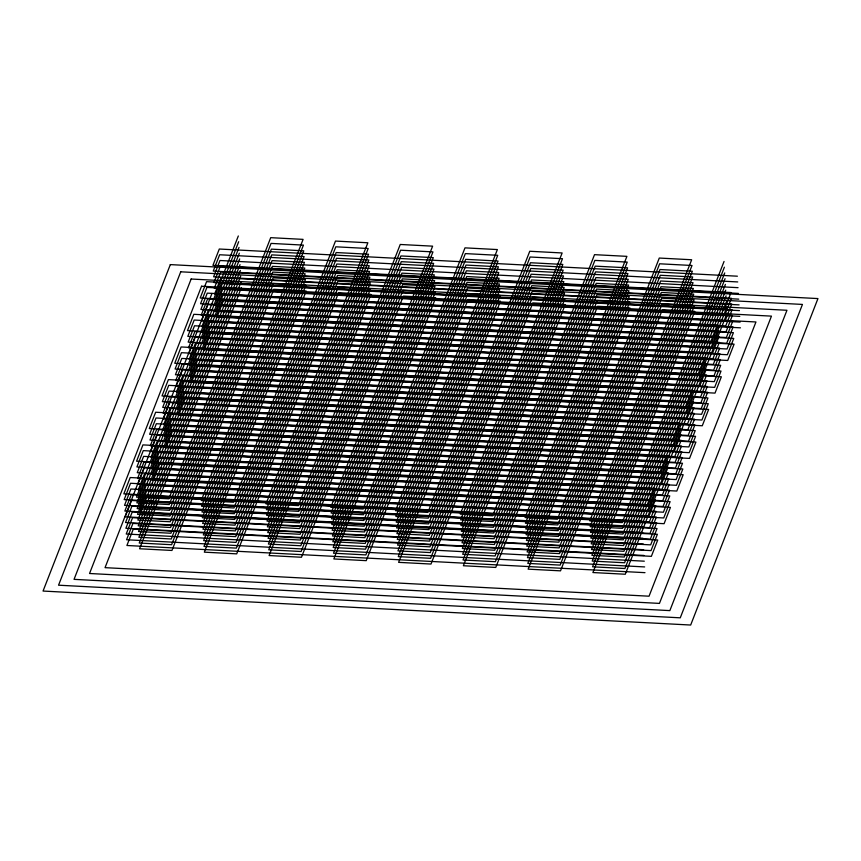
<?xml version="1.0" encoding="UTF-8"?>
<svg xmlns="http://www.w3.org/2000/svg" width="861" height="861" viewBox="0 0 861 861"><rect width="100%" height="100%" fill="white"/><g stroke="black" fill="none" stroke-linecap="round" stroke-linejoin="round"><path stroke-width="1.29" d="M211.957 293.44L105.042 567.657L649.043 596.199L755.958 321.971L207.253 293.138L200.893 309.465L718.978 336.64L712.617 352.967L194.521 325.781L188.161 342.108L706.257 369.283L699.885 385.61L181.8 358.424L175.429 374.75L693.525 401.926L687.164 418.252L169.068 391.077L162.707 407.393L680.793 434.579L674.432 450.895L156.336 423.72L149.975 440.036L668.071 467.222L661.7 483.538L143.615 456.362L137.243 472.689L655.339 499.864L648.979 516.191L130.883 489.005L124.522 505.332L642.618 532.507M238.325 235.968L136.501 497.131L168.885 498.831L270.709 237.668L303.094 239.369L201.27 500.532L233.643 502.232L335.478 241.069L367.851 242.77L266.027 503.922L298.412 505.622L400.236 244.47L432.62 246.16L330.785 507.323L363.17 509.023L464.994 247.86L497.378 249.561L395.554 510.724L427.928 512.424L529.763 251.261L562.136 252.962L460.312 514.114L492.696 515.814L594.52 254.662L626.905 256.352L525.07 517.515L557.454 519.215L659.278 258.052L691.663 259.753L589.839 520.916L622.223 522.616L724.047 261.453M238.669 241.704L136.845 502.867L169.23 504.568L271.054 243.405L303.438 245.105L201.603 506.268L233.988 507.968L335.812 246.806L368.196 248.506L266.372 509.658L298.745 511.359L400.58 250.207L432.954 251.896L331.13 513.059L363.514 514.76L465.338 253.597L497.723 255.297L395.888 516.46L428.272 518.161L530.096 256.998L562.481 258.698L460.657 519.85L493.03 521.551L594.865 260.399L627.238 262.088L525.414 523.251L557.799 524.952L659.623 263.789L692.007 265.489L590.183 526.652L622.557 528.353L724.381 267.19M239.014 247.441L137.19 508.603L169.563 510.304L271.387 249.141L303.772 250.842L201.948 512.004L234.332 513.705L336.156 252.542L368.54 254.243L266.706 515.395L299.09 517.095L400.914 255.943L433.298 257.633L331.474 518.796L363.848 520.496L465.683 259.333L498.056 261.034L396.232 522.196L428.617 523.897L530.441 262.734L562.825 264.435L460.99 525.587L493.375 527.287L595.199 266.135L627.583 267.825L525.759 528.988L558.143 530.688L659.967 269.525L692.341 271.226L590.517 532.389L622.901 534.089L724.725 272.926M239.347 253.177L137.523 514.34L169.908 516.04L271.732 254.878L304.116 256.578L202.292 517.741L234.666 519.441L336.5 258.278L368.874 259.979L267.05 521.131L299.434 522.831L401.258 261.669L433.643 263.369L331.808 524.532L364.192 526.232L466.016 265.07L498.401 266.77L396.577 527.933L428.95 529.633L530.785 268.471L563.159 270.171L461.335 531.323L493.719 533.024L595.543 271.872L627.927 273.561L526.093 534.724L558.477 536.425L660.301 275.262L692.685 276.962L590.861 538.125L623.246 539.825L725.07 278.663M239.692 258.913L137.868 520.076L170.252 521.777L272.076 260.614L304.46 262.314L202.626 523.477L235.01 525.178L336.834 264.015L369.218 265.715L267.394 526.867L299.768 528.568L401.603 267.405L433.976 269.106L332.152 530.268L364.537 531.969L466.361 270.806L498.745 272.506L396.91 533.669L429.295 535.37L531.119 274.207L563.503 275.907L461.679 537.06L494.053 538.76L595.887 277.597L628.261 279.298L526.437 540.46L558.821 542.161L660.645 280.998L693.03 282.699L591.206 543.861L623.579 545.562L725.403 284.399M240.036 264.65L138.212 525.813L170.586 527.513L272.41 266.35L304.794 268.051L202.97 529.214L235.354 530.914L337.178 269.751L369.563 271.452L267.728 532.604L300.112 534.304L401.936 273.141L434.321 274.842L332.497 536.005L364.87 537.705L466.705 276.542L499.079 278.243L397.255 539.406L429.639 541.106L531.463 279.943L563.847 281.644L462.013 542.796L494.397 544.496L596.221 283.334L628.605 285.034L526.781 546.197L559.155 547.897L660.99 286.735L693.363 288.435L591.539 549.598L623.924 551.298L725.748 290.135M240.37 270.386L138.546 531.549L170.93 533.25L272.754 272.087L305.138 273.787L203.314 534.95L235.688 536.651L337.523 275.488L369.896 277.188L268.072 538.34L300.457 540.041L402.281 278.878L434.665 280.578L332.83 541.741L365.215 543.442L467.039 282.279L499.423 283.979L397.599 545.142L429.973 546.843L531.807 285.68L564.181 287.38L462.357 548.532L494.741 550.233L596.565 289.07L628.95 290.77L527.115 551.933L559.499 553.634L661.323 292.471L693.708 294.171L591.884 555.334L624.268 557.035L726.092 295.872M240.714 276.123L138.89 537.286L171.274 538.986L273.098 277.823L305.483 279.524L203.648 540.686L236.032 542.387L337.856 281.224L370.241 282.925L268.417 544.077L300.79 545.777L402.625 284.614L434.999 286.315L333.175 547.478L365.559 549.178L467.383 288.015L499.767 289.716L397.933 550.879L430.317 552.579L532.141 291.416L564.525 293.117L462.701 554.269L495.075 555.969L596.91 294.806L629.283 296.507L527.459 557.67L559.844 559.37L661.668 298.207L694.052 299.908L592.228 561.071L624.602 562.771L726.426 301.608M241.058 281.859L139.234 543.022L171.608 544.722L273.432 283.56L305.816 285.26L203.992 546.423L236.377 548.123L338.201 286.961L370.585 288.661L268.75 549.813L301.135 551.514L402.959 290.351L435.343 292.051L333.519 553.214L365.893 554.914L467.727 293.752L500.101 295.452L398.277 556.615L430.661 558.315L532.485 297.153L564.87 298.853L463.035 560.005L495.419 561.706L597.243 300.543L629.628 302.243L527.804 563.406L560.177 565.107L662.012 303.944L694.386 305.644L592.562 566.807L624.946 568.508L726.77 307.345M241.392 287.596L139.568 548.758L171.952 550.459L273.776 289.296L306.161 290.996L204.337 552.159L236.71 553.86L338.545 292.697L370.919 294.397L269.095 555.549L301.479 557.25L403.303 296.087L435.688 297.788L333.853 558.95L366.237 560.651L468.061 299.488L500.445 301.189L398.621 562.351L430.995 564.052L532.83 302.889L565.203 304.59L463.379 565.742L495.764 567.442L597.588 306.279L629.972 307.98L528.137 569.143L560.522 570.843L662.346 309.68L694.73 311.381L592.906 572.543L625.29 574.244L727.115 313.081M725.349 320.314L731.71 303.998L213.614 276.811L219.975 260.496L738.071 287.671M737.393 276.198L219.297 249.023L212.936 265.339L731.032 292.525L724.661 308.841L206.575 281.665L200.204 297.992L718.3 325.167L711.939 341.494L193.843 314.308L187.483 330.635L705.568 357.81L699.207 374.137L181.111 346.951L174.751 363.277L692.847 390.453L686.475 406.779L168.39 379.604L162.019 395.92L680.115 423.106L673.754 439.422L155.658 412.247L149.297 428.563L667.383 455.749L661.022 472.065L142.926 444.889L136.565 461.216L654.661 488.391L648.301 504.718L130.205 477.532L123.833 493.859L641.929 521.034M737.737 281.934L219.641 254.759L213.27 271.075L731.366 298.261L725.005 314.577L206.909 287.402L200.548 303.729L718.644 330.904L712.273 347.231L194.188 320.044L187.816 336.371L705.912 363.546L699.552 379.873L181.456 352.687L175.095 369.014L693.18 396.189L686.82 412.516L168.724 385.341L162.363 401.656L680.459 428.843L674.088 445.159L156.002 417.983L149.631 434.299L667.727 461.485L661.366 477.801L143.27 450.626L136.91 466.953L655.006 494.128L648.634 510.455L130.538 483.269L124.178 499.595L642.274 526.771M738.415 293.407L220.319 266.232L213.958 282.548L732.054 309.734L725.683 326.05L207.598 298.875L201.226 315.201L719.322 342.377L712.962 358.693L194.866 331.517L188.505 347.844L706.59 375.019L700.23 391.346L182.134 364.16L175.773 380.487L693.869 407.662L687.498 423.989L169.413 396.813L163.041 413.129L681.137 440.315L674.776 456.631L156.68 429.456L150.32 445.772L668.405 472.958L662.044 489.274L143.948 462.099L137.588 478.425L655.684 505.601L649.323 521.927L131.227 494.741L124.856 511.068L642.952 538.243M738.76 299.144L220.664 271.968L214.292 288.284L732.388 315.47L726.027 331.786L207.931 304.611L201.571 320.938L719.667 348.113L713.295 364.429L195.21 337.254L188.839 353.58L706.935 380.756L700.574 397.082L182.478 369.896L176.118 386.223L694.203 413.398L687.842 429.725L169.746 402.55L163.386 418.866L681.481 446.052L675.11 462.368L157.025 435.192L150.653 451.508L668.749 478.694L662.389 495.01L144.293 467.835L137.932 484.162L656.017 511.337L649.657 527.664L131.561 500.478L125.2 516.804L643.296 543.98M739.093 304.88L220.997 277.705L214.637 294.021L732.733 321.207L726.372 337.523L208.276 310.347L201.915 326.663L720 353.849L713.64 370.165L195.544 342.99L189.183 359.317L707.279 386.492L700.908 402.819L182.823 375.633L176.451 391.959L694.547 419.135L688.187 435.462L170.091 408.286L163.73 424.602L681.815 451.788L675.454 468.104L157.359 440.929L150.998 457.245L669.094 484.431L662.722 500.747L144.637 473.572L138.266 489.898L656.362 517.074L650.001 533.4L131.905 506.214L125.545 522.541L643.641 549.716M739.438 310.617L221.342 283.441L214.981 299.757L733.077 326.943L726.706 343.259L208.62 316.084L202.249 332.4L720.345 359.586L713.984 375.902L195.888 348.727L189.528 365.053L707.613 392.229L701.252 408.555L183.156 381.369L176.796 397.696L694.892 424.871L688.52 441.198L170.435 414.023L164.064 430.339L682.16 457.525L675.799 473.841L157.703 446.665L151.342 462.981L669.428 490.167L663.067 506.483L144.971 479.308L138.61 495.635L656.706 522.81L650.346 539.137L132.25 511.951L125.878 528.277L643.974 555.453M739.782 316.353L221.686 289.178L215.315 305.494L733.411 332.68L727.05 348.996L208.954 321.82L202.593 338.136L720.689 365.322L714.318 381.638L196.233 354.463L189.861 370.79L707.957 397.965L701.597 414.292L183.501 387.106L177.14 403.432L695.225 430.608L688.865 446.934L170.769 419.759L164.408 436.075L682.504 463.261L676.133 479.577L158.047 452.402L151.676 468.718L669.772 495.904L663.411 512.22L145.315 485.044L138.955 501.371L657.04 528.546L650.679 544.873L132.583 517.687L126.223 534.014L644.319 561.189M740.116 322.089L222.02 294.914L215.659 311.23L733.755 338.416L727.394 354.732L209.298 327.557L202.938 343.873L721.023 371.059L714.662 387.375L196.566 360.199L190.206 376.526L708.302 403.701L701.93 420.028L183.845 392.842L177.474 409.169L695.57 436.344L689.209 452.671L171.113 425.495L164.752 441.811L682.838 468.987L676.477 485.313L158.381 458.138L152.02 474.454L670.116 501.64L663.745 517.956L145.66 490.781L139.288 507.107L657.384 534.283L651.024 550.61L132.928 523.423L126.567 539.75L644.663 566.925M740.46 327.826L222.364 300.65L216.003 316.966L734.099 344.152L727.728 360.468L209.632 333.293L203.271 349.609L721.367 376.795L715.007 393.111L196.911 365.936L190.55 382.262L708.635 409.438L702.275 425.764L184.179 398.578L177.818 414.905L695.914 442.08L689.543 458.407L171.457 431.221L165.086 447.548L683.182 474.723L676.821 491.05L158.725 463.875L152.365 480.19L670.45 507.377L664.089 523.692L145.993 496.517L139.633 512.844L657.729 540.019L651.368 556.346L133.272 529.16L126.901 545.487L644.997 572.662M170.327 264.607L43.05 591.055L690.673 625.032L817.95 298.573L170.327 264.607M180.735 271.807L58.548 585.2L680.265 617.821L802.452 304.428L180.735 271.807M191.142 279.018L74.046 579.356L669.858 610.61L786.954 310.272L191.142 279.018M201.549 286.229L89.544 573.501L659.451 603.4L771.456 316.127L201.549 286.229"/></g></svg>
